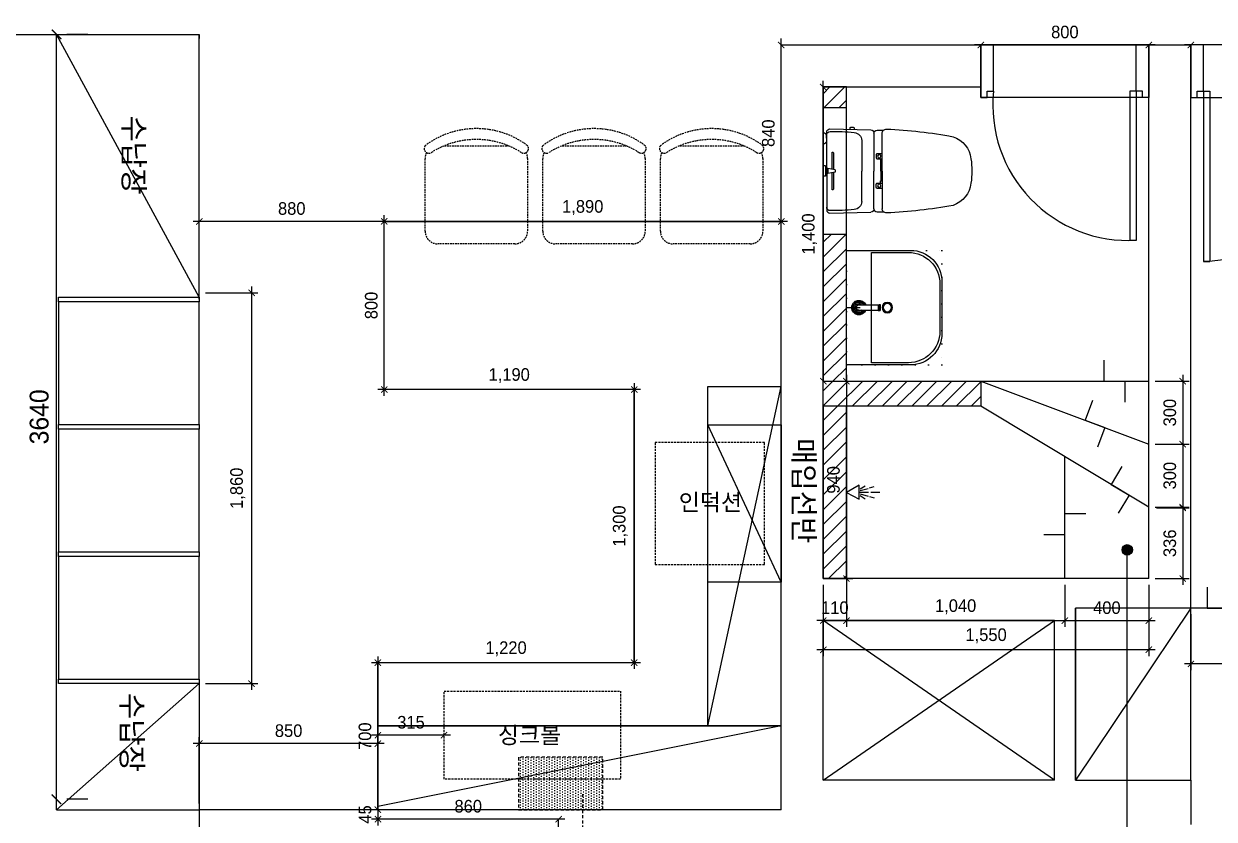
# Model space of a CAD drawing. Header units: millimetres. Extents: x -551172 to 232469, y -3435 to 261611.
# Drawn here: x 147426 to 153092, y 82320 to 86106 of the extents above; entities that cross this region are included whole.
import ezdxf

# ---------------------------------------------------------------- set-up
doc = ezdxf.new("R2010")
doc.units = ezdxf.units.MM
doc.header["$LTSCALE"] = 10
doc.header["$PDMODE"] = 3
for name, pattern in [('DASHEDX2', [1.5, 1, -0.5]), ('DH-HID2', [1.2, 0.8, -0.4]), ('DOT', [6.35, 0, -6.35]), ('HID', [2.5, 1.5, -1]), ('HIDDEN', [9.525, 6.35, -3.175])]:
    doc.linetypes.add(name, pattern=pattern)
doc.layers.get('DEFPOINTS').update_dxf_attribs({"color": 248})
for name, color, linetype in [('0-ELC TEXT', 7, 'Continuous'), ('03-WAL NEW', 3, 'Continuous'), ('06-FUR', 6, 'Continuous'), ('07-DIM WAL', 5, 'Continuous'), ('3.기호.계단선', 30, 'Continuous'), ('BATH', 4, 'Continuous'), ('C-HAT', 251, 'Continuous'), ('CO-BATH', 6, 'Continuous'), ('fin', 5, 'Continuous'), ('FU-FURM', 251, 'DH-HID2'), ('HL', 6, 'HIDDEN'), ('TOILET-1', 6, 'Continuous'), ('도면층2', 2, 'Continuous'), ('도면층4', 4, 'Continuous'), ('도면층5', 5, 'Continuous'), ('욕실설비', 3, 'Continuous')]:
    doc.layers.add(name, color=color, linetype=linetype)
doc.styles.add('HY 울릉도 L', font='')
doc.styles.add('YOURNAME', font='HY울릉도M.TTF')
doc.styles.add('코레일둥고', font='Korail_Round_Gothic_Medium.ttf')
doc.styles.get('HY 울릉도 L').set_extended_font_data('HY울릉도L')
doc.dimstyles.new('30', dxfattribs={"dimscale": 30, "dimtxt": 2, "dimasz": 1, "dimexe": 1, "dimexo": 1, "dimgap": 1, "dimtad": 1, "dimdec": 0, "dimrnd": 0.05, "dimdsep": 46, "dimlunit": 6, "dimtxsty": 'HY 울릉도 L', "dimblk": 'ARCHTICK', "dimcen": 2.5, "dimdle": 1, "dimclrd": 133, "dimclre": 133, "dimclrt": 30, "dimadec": 0, "dimazin": 0, "dimtfac": 1, "dimtdec": 0, "dimtix": 1, "dimtmove": 2, "dimatfit": 3, "dimldrblk": 'ARCHTICK', "dimfxl": 1, "dimlwd": -1, "dimlwe": -1, "dimarcsym": 0})
doc.dimstyles.new('YOURNAME-50', dxfattribs={"dimscale": 50, "dimtxt": 1.8, "dimasz": 0.9, "dimexe": 1, "dimexo": 3, "dimgap": 0.7, "dimtad": 1, "dimdec": 0, "dimzin": 0, "dimdsep": 46, "dimtxsty": 'YOURNAME', "dimblk": 'ARCHTICK', "dimcen": 0, "dimclrd": 1, "dimclre": 1, "dimclrt": 7, "dimadec": 0, "dimazin": 0, "dimtfac": 1, "dimtdec": 0, "dimtix": 1, "dimtmove": 2, "dimatfit": 3, "dimldrblk": 'ARCHTICK', "dimfxl": 1, "dimtolj": 1, "dimtzin": 0, "dimarcsym": 0})
pattern_1 = [(45, (-28870, 0), (-35.355339, 35.355339), [])]

# ---------------------------------------------------------------- blocks, each defined once
blk = doc.blocks.new('_ArchTick')
at = {"color": 0, "linetype": 'ByBlock', "const_width": 0.15}
blk.add_lwpolyline([(-0.5, -0.5), (0.5, 0.5)], dxfattribs=at)
blk = doc.blocks.new('*D492')
at = {"layer": '07-DIM WAL', "color": 1, "lineweight": -2, "transparency": 16777216}
for p, q in [((147581.4, 82415.3), (147581.4, 86055.3)), ((147731.4, 86055.3), (147631.4, 86055.3)), ((147731.4, 82415.3), (147631.4, 82415.3))]:
    blk.add_line(p, q, dxfattribs=at)
at = {"layer": 'DEFPOINTS', "color": 0, "transparency": 16777216}
for p in [(147581.4, 86055.3), (147581.4, 86055.3), (147581.4, 82415.3)]:
    blk.add_point(p, dxfattribs=at)
at = {"layer": '07-DIM WAL', "color": 1, "lineweight": -2, "transparency": 16777216, "xscale": 45, "yscale": 45, "zscale": 45}
for p, rotation in [((147581.4, 86055.3), 90), ((147581.4, 82415.3), 270)]:
    blk.add_blockref('_ArchTick', p, dxfattribs=dict(at, rotation=rotation))
at = {"layer": '07-DIM WAL', "color": 7, "transparency": 16777216, "insert": (147499.5, 84235.3), "char_height": 90, "attachment_point": 5, "rotation": 90, "style": 'YOURNAME'}
blk.add_mtext('\\A1;3640', dxfattribs=at)
blk = doc.blocks.new('*D514')
at = {"layer": '06-FUR', "color": 133, "transparency": 16777216}
for p, q in [((152981.4, 83295.3), (152981.4, 83029.2)), ((153881.4, 83295.3), (153881.4, 83029.2)), ((153911.4, 83059.2), (152951.4, 83059.2))]:
    blk.add_line(p, q, dxfattribs=at)
at = {"layer": 'DEFPOINTS', "color": 0, "transparency": 16777216}
for p in [(152981.4, 83325.3), (153881.4, 83325.3), (152981.4, 83059.2)]:
    blk.add_point(p, dxfattribs=at)
at = {"layer": '06-FUR', "color": 133, "transparency": 16777216, "xscale": 30, "yscale": 30, "zscale": 30, "rotation": 180}
blk.add_blockref('_ArchTick', (152981.4, 83059.2), dxfattribs=at)
at = {"layer": '06-FUR', "color": 133, "transparency": 16777216, "xscale": 30, "yscale": 30, "zscale": 30}
blk.add_blockref('_ArchTick', (153881.4, 83059.2), dxfattribs=at)
at = {"layer": '06-FUR', "color": 30, "transparency": 16777216, "insert": (153431.4, 83120.5), "char_height": 60, "attachment_point": 5, "style": 'HY 울릉도 L'}
blk.add_mtext('900', dxfattribs=at)
blk = doc.blocks.new('A$C4B2D31F0')
at = {"layer": 'fin', "color": 4}
for p, q in [((185, 690.9), (20.4, 690.9)), ((37.2, 692.3), (24.7, 692.3)), ((37.2, 692.3), (49.7, 692.3)), ((200.9, 690.9), (365.5, 690.9)), ((47.7, 523.7), (192.9, 523.7)), ((338.2, 523.7), (192.9, 523.7)), ((12.6, 465.9), (192.9, 465.9)), ((373.3, 465.9), (192.9, 465.9)), ((192.9, 426.6), (13.7, 426.6)), ((192.9, 426.6), (372.2, 426.6))]:
    blk.add_line(p, q, dxfattribs=at)
for points in [[(20.4, 690.9), (7.9, 690.9, 0.421209), (-7.1, 675.5), (-2.4, 480.5, 0.001659)], [(365.5, 690.9), (378, 690.9, -0.421209), (392.9, 675.5), (388.3, 480.5, -0.001659)], [(12.6, 465.9, 0.371724), (-1.8, 451.2, 0.003515), (-1, 420.3, 0.320541)], [(373.3, 465.9, -0.371724), (387.7, 451.2, -0.003515), (386.9, 420.3, -0.320541)]]:
    blk.add_lwpolyline(points, format="xyb", dxfattribs=at)
for centre, radius, start, end in [((20.4, 674.9), 16, 90, 179.3116), ((24.7, 707.3), 15, 180, 270), ((49.7, 707.3), 15, 270, 0), ((365.5, 674.9), 16, 0.6884, 90), ((1004.3, 663.1), 1000, 179.3116, 185.9437), ((-618.4, 663.1), 1000, 354.0563, 0.6884), ((49.4, 563.7), 40, 185.9437, 267.5129), ((336.5, 563.7), 40, 272.4871, 354.0563), ((12.6, 480.9), 15, 181.3651, 270), ((373.3, 480.9), 15, 270, 358.6349), ((13.7, 406.6), 20, 90, 182.3333), ((2197.7, 495.6), 2205.9, 182.3333, 190.6081), ((-1811.8, 495.6), 2205.9, 349.3919, 357.6667), ((372.2, 406.6), 20, 357.6667, 90), ((148.7, 128.9), 125.5, 198.2964, 263.4241), ((237.2, 128.9), 125.5, 276.5759, 341.7036), ((192.9, 405.9), 405.9, 261.6993, 270), ((192.9, 405.9), 405.9, 270, 278.3007)]:
    blk.add_arc(centre, radius, start, end, dxfattribs=at)
at = {"layer": 'HL', "linetype": 'Continuous'}
for p, q in [((168.9, 697.3), (168.9, 707.3)), ((168.9, 697.3), (216.9, 697.3)), ((186, 692.5), (180.6, 697.3)), ((181.6, 685.5), (186, 692.5)), ((187, 651.2), (181.6, 685.5)), ((181.6, 685.5), (204.3, 685.5)), ((186, 692.5), (199.9, 692.5)), ((198.9, 651.2), (204.3, 685.5)), ((199.9, 692.5), (205.3, 697.3)), ((204.3, 685.5), (199.9, 692.5)), ((216.9, 697.3), (216.9, 707.3)), ((106.4, 666.3), (184.4, 666.3)), ((106.4, 659.3), (185.5, 659.3)), ((187, 651.2), (198.9, 651.2)), ((200.4, 659.3), (279.4, 659.3)), ((201.4, 666.3), (279.4, 666.3)), ((-16, 576.9), (-16, 564.8)), ((-12, 580.9), (-4.8, 580.9)), ((-12, 560.8), (-4.3, 560.8)), ((192.9, 433.7), (146.6, 433.7)), ((192.9, 433.7), (239.3, 433.7))]:
    blk.add_line(p, q, dxfattribs=at)
for points in [[(110.4, 426.6), (110.4, 450.8, -0.414214), (114.4, 454.8), (130.9, 454.8, -0.414214), (134.9, 450.8), (134.9, 435.2), (134.9, 426.6)], [(275.5, 426.6), (275.5, 450.8, 0.414214), (271.5, 454.8), (255, 454.8, 0.414214), (251, 450.8), (251, 435.2), (251, 426.6)], [(134.9, 435.2), (144.6, 435.2, -0.414214), (146.6, 433.2), (146.6, 426.6)], [(251, 435.2), (241.3, 435.2, 0.414214), (239.3, 433.2), (239.3, 426.6)]]:
    blk.add_lwpolyline(points, format="xyb", dxfattribs=at)
for centre in [(122.9, 440.9), (262.9, 440.9)]:
    blk.add_circle(centre, 8, dxfattribs=at)
for centre, radius, start, end in [((106.4, 662.8), 3.5, 90, 270), ((279.4, 662.8), 3.5, 270, 90), ((-12, 576.9), 4, 90, 180), ((-12, 564.8), 4, 180, 270)]:
    blk.add_arc(centre, radius, start, end, dxfattribs=at)
blk = doc.blocks.new('B-003')
blk.add_line((0, 0), (0, -65))
at = {"layer": 'CO-BATH'}
for p, q in [((272.5, 0), (-272.5, 0)), ((272.5, -305), (272.5, 0)), ((-272.5, 0), (-272.5, -305)), ((-122.5, -455), (122.5, -455))]:
    blk.add_line(p, q, dxfattribs=at)
at = {"layer": 'CO-BATH', "color": 8}
for p, q in [((-12.5, -60), (-12.5, -150.5)), ((12.5, -60), (12.5, -150.5)), ((-262.5, -120), (-262.5, -295)), ((262.5, -120), (-262.5, -120)), ((-14.5, -155.5), (-14.5, -160.5)), ((-14.5, -160.5), (14.5, -160.5)), ((-13.5, -150.5), (-13.5, -155.5)), ((13.5, -150.5), (13.5, -155.5)), ((14.5, -155.5), (14.5, -160.5)), ((262.5, -295), (262.5, -120)), ((-112.5, -445), (112.5, -445))]:
    blk.add_line(p, q, dxfattribs=at)
at = {"layer": 'CO-BATH', "color": 251}
for p, q in [((-14.5, -155.5), (14.5, -155.5)), ((-13.5, -150.5), (13.5, -150.5))]:
    blk.add_line(p, q, dxfattribs=at)
at = {"layer": 'CO-BATH', "color": 8, "linetype": 'DOT'}
blk.add_lwpolyline([(-272.5, -455), (272.5, -455), (272.5, 0), (-272.5, 0)], close=True, dxfattribs=at)
at = {"layer": 'CO-BATH', "color": 8}
blk.add_circle((0, -195), 25, dxfattribs=at)
at = {"layer": 'CO-BATH', "color": 251}
blk.add_circle((0, -195), 20, dxfattribs=at)
at = {"layer": 'CO-BATH', "color": 8}
for centre, radius, start, end in [((0, -60), 35, 290.9248, 249.0751), ((0, -60), 12.5, 360, 180), ((-112.5, -295), 150, 180, 270), ((112.5, -295), 150, 270, 0)]:
    blk.add_arc(centre, radius, start, end, dxfattribs=at)
at = {"layer": 'CO-BATH', "color": 251}
for radius, start, end in [(30, 294.6243, 245.3757), (25, 300, 240), (18, 313.9829, 226.017)]:
    blk.add_arc((0, -60), radius, start, end, dxfattribs=at)
at = {"layer": 'CO-BATH'}
for centre, start, end in [((-122.5, -305), 180, 270), ((122.5, -305), 270, 0)]:
    blk.add_arc(centre, 150, start, end, dxfattribs=at)
blk = doc.blocks.new('AC-8')
at = {"layer": 'BATH'}
for p, q in [((-50.8, 54), (-0.1, 142.7)), ((-0.1, 142.7), (45.4, 54)), ((45.4, 54), (-50.8, 54)), ((-24.7, 46.5), (-46.3, 12.2)), ((-13.5, 47.3), (-27.7, -7.9)), ((-1.6, 49.5), (-1.6, -10.8)), ((10.4, 47.3), (24.5, -7.9)), ((21.6, 46.5), (43.2, 12.2)), ((-31.4, -16.2), (-41.1, -49)), ((-1.6, -27.3), (-1.6, -88.5)), ((28.3, -16.2), (38, -49))]:
    blk.add_line(p, q, dxfattribs=at)
blk = doc.blocks.new('A$C1AC25B95')
at = {"layer": '욕실설비', "color": 8}
for p, q in [((28.3, 72.3), (28.3, 75)), ((53.3, 73.7), (53.3, 75))]:
    blk.add_line(p, q, dxfattribs=at)
at = {"layer": 'TOILET-1', "linetype": 'Continuous', "xscale": 0.873786407766195, "yscale": 0.873786407766195, "zscale": 0.873786407766195, "rotation": 180}
blk.add_blockref('AC-8', (39.7, 124.7), dxfattribs=at)
blk = doc.blocks.new('*D516')
at = {"layer": '06-FUR', "color": 133, "transparency": 16777216}
for p, q in [((151231.4, 83435.3), (151231.4, 83235.3)), ((151341.4, 83435.3), (151341.4, 83235.3)), ((151231.4, 83265.3), (151201.4, 83265.3)), ((151231.4, 83265.3), (151341.4, 83265.3)), ((151341.4, 83265.3), (151371.4, 83265.3))]:
    blk.add_line(p, q, dxfattribs=at)
at = {"layer": 'DEFPOINTS', "color": 0, "transparency": 16777216}
for p in [(151231.4, 83465.3), (151341.4, 83465.3), (151341.4, 83265.3)]:
    blk.add_point(p, dxfattribs=at)
at = {"layer": '06-FUR', "color": 133, "transparency": 16777216, "xscale": 30, "yscale": 30, "zscale": 30}
blk.add_blockref('_ArchTick', (151231.4, 83265.3), dxfattribs=at)
at = {"layer": '06-FUR', "color": 133, "transparency": 16777216, "xscale": 30, "yscale": 30, "zscale": 30, "rotation": 180}
blk.add_blockref('_ArchTick', (151341.4, 83265.3), dxfattribs=at)
at = {"layer": '06-FUR', "color": 30, "transparency": 16777216, "insert": (151286.4, 83326.6), "char_height": 60, "attachment_point": 5, "style": 'HY 울릉도 L'}
blk.add_mtext('110', dxfattribs=at)
blk = doc.blocks.new('*D517')
at = {"layer": '06-FUR', "color": 133, "transparency": 16777216}
for p, q in [((151341.4, 83435.3), (151341.4, 83235.3)), ((152381.4, 83435.3), (152381.4, 83235.3)), ((151311.4, 83265.3), (152411.4, 83265.3))]:
    blk.add_line(p, q, dxfattribs=at)
at = {"layer": 'DEFPOINTS', "color": 0, "transparency": 16777216}
for p in [(151341.4, 83465.3), (152381.4, 83465.3), (152381.4, 83265.3)]:
    blk.add_point(p, dxfattribs=at)
at = {"layer": '06-FUR', "color": 133, "transparency": 16777216, "xscale": 30, "yscale": 30, "zscale": 30, "rotation": 180}
blk.add_blockref('_ArchTick', (151341.4, 83265.3), dxfattribs=at)
at = {"layer": '06-FUR', "color": 133, "transparency": 16777216, "xscale": 30, "yscale": 30, "zscale": 30}
blk.add_blockref('_ArchTick', (152381.4, 83265.3), dxfattribs=at)
at = {"layer": '06-FUR', "color": 30, "transparency": 16777216, "insert": (151861.4, 83331.2), "char_height": 60, "attachment_point": 5, "style": 'HY 울릉도 L'}
blk.add_mtext('1,040', dxfattribs=at)
blk = doc.blocks.new('*D518')
at = {"layer": '06-FUR', "color": 133, "transparency": 16777216}
for p, q in [((152381.4, 83435.3), (152381.4, 83235.3)), ((152781.4, 83435.3), (152781.4, 83235.3)), ((152351.4, 83265.3), (152811.4, 83265.3))]:
    blk.add_line(p, q, dxfattribs=at)
at = {"layer": 'DEFPOINTS', "color": 0, "transparency": 16777216}
for p in [(152381.4, 83465.3), (152781.4, 83465.3), (152781.4, 83265.3)]:
    blk.add_point(p, dxfattribs=at)
at = {"layer": '06-FUR', "color": 133, "transparency": 16777216, "xscale": 30, "yscale": 30, "zscale": 30, "rotation": 180}
blk.add_blockref('_ArchTick', (152381.4, 83265.3), dxfattribs=at)
at = {"layer": '06-FUR', "color": 133, "transparency": 16777216, "xscale": 30, "yscale": 30, "zscale": 30}
blk.add_blockref('_ArchTick', (152781.4, 83265.3), dxfattribs=at)
at = {"layer": '06-FUR', "color": 30, "transparency": 16777216, "insert": (152581.4, 83326.6), "char_height": 60, "attachment_point": 5, "style": 'HY 울릉도 L'}
blk.add_mtext('400', dxfattribs=at)
blk = doc.blocks.new('*D508')
at = {"layer": '06-FUR', "color": 133, "transparency": 16777216}
for p, q in [((151231.4, 83435.3), (151231.4, 83096.8)), ((152781.4, 83435.3), (152781.4, 83096.8)), ((152811.4, 83126.8), (151201.4, 83126.8))]:
    blk.add_line(p, q, dxfattribs=at)
at = {"layer": 'DEFPOINTS', "color": 0, "transparency": 16777216}
for p in [(151231.4, 83465.3), (152781.4, 83465.3), (151231.4, 83126.8)]:
    blk.add_point(p, dxfattribs=at)
at = {"layer": '06-FUR', "color": 133, "transparency": 16777216, "xscale": 30, "yscale": 30, "zscale": 30, "rotation": 180}
blk.add_blockref('_ArchTick', (151231.4, 83126.8), dxfattribs=at)
at = {"layer": '06-FUR', "color": 133, "transparency": 16777216, "xscale": 30, "yscale": 30, "zscale": 30}
blk.add_blockref('_ArchTick', (152781.4, 83126.8), dxfattribs=at)
at = {"layer": '06-FUR', "color": 30, "transparency": 16777216, "insert": (152006.4, 83192.7), "char_height": 60, "attachment_point": 5, "style": 'HY 울릉도 L'}
blk.add_mtext('1,550', dxfattribs=at)
blk = doc.blocks.new('*D519')
at = {"layer": '06-FUR', "color": 133, "transparency": 16777216}
for p, q in [((152942.4, 84435.3), (152942.4, 84075.3)), ((152811.4, 84405.3), (152972.4, 84405.3)), ((152811.4, 84105.3), (152972.4, 84105.3))]:
    blk.add_line(p, q, dxfattribs=at)
at = {"layer": 'DEFPOINTS', "color": 0, "transparency": 16777216}
for p in [(152781.4, 84405.3), (152781.4, 84105.3), (152942.4, 84105.3)]:
    blk.add_point(p, dxfattribs=at)
at = {"layer": '06-FUR', "color": 133, "transparency": 16777216, "xscale": 30, "yscale": 30, "zscale": 30}
for p, rotation in [((152942.4, 84405.3), 90), ((152942.4, 84105.3), 270)]:
    blk.add_blockref('_ArchTick', p, dxfattribs=dict(at, rotation=rotation))
at = {"layer": '06-FUR', "color": 30, "transparency": 16777216, "insert": (152881.1, 84255.3), "char_height": 60, "attachment_point": 5, "rotation": 90, "style": 'HY 울릉도 L'}
blk.add_mtext('300', dxfattribs=at)
blk = doc.blocks.new('*D520')
at = {"layer": '06-FUR', "color": 133, "transparency": 16777216}
for p, q in [((152811.4, 84105.3), (152972.4, 84105.3)), ((152942.4, 84135.3), (152942.4, 83775.3)), ((152811.4, 83805.3), (152972.4, 83805.3))]:
    blk.add_line(p, q, dxfattribs=at)
at = {"layer": 'DEFPOINTS', "color": 0, "transparency": 16777216}
for p in [(152781.4, 84105.3), (152781.4, 83805.3), (152942.4, 83805.3)]:
    blk.add_point(p, dxfattribs=at)
at = {"layer": '06-FUR', "color": 133, "transparency": 16777216, "xscale": 30, "yscale": 30, "zscale": 30}
for p, rotation in [((152942.4, 84105.3), 90), ((152942.4, 83805.3), 270)]:
    blk.add_blockref('_ArchTick', p, dxfattribs=dict(at, rotation=rotation))
at = {"layer": '06-FUR', "color": 30, "transparency": 16777216, "insert": (152881.1, 83955.3), "char_height": 60, "attachment_point": 5, "rotation": 90, "style": 'HY 울릉도 L'}
blk.add_mtext('300', dxfattribs=at)
blk = doc.blocks.new('*D509')
at = {"layer": '06-FUR', "color": 133, "transparency": 16777216}
for p, q in [((152942.4, 83831.7), (152942.4, 83435.3)), ((152817.4, 83801.7), (152972.4, 83801.7)), ((152811.4, 83465.3), (152972.4, 83465.3))]:
    blk.add_line(p, q, dxfattribs=at)
at = {"layer": 'DEFPOINTS', "color": 0, "transparency": 16777216}
for p in [(152787.4, 83801.7), (152781.4, 83465.3), (152942.4, 83465.3)]:
    blk.add_point(p, dxfattribs=at)
at = {"layer": '06-FUR', "color": 133, "transparency": 16777216, "xscale": 30, "yscale": 30, "zscale": 30}
for p, rotation in [((152942.4, 83801.7), 90), ((152942.4, 83465.3), 270)]:
    blk.add_blockref('_ArchTick', p, dxfattribs=dict(at, rotation=rotation))
at = {"layer": '06-FUR', "color": 30, "transparency": 16777216, "insert": (152881.1, 83633.5), "char_height": 60, "attachment_point": 5, "rotation": 90, "style": 'HY 울릉도 L'}
blk.add_mtext('336', dxfattribs=at)
blk = doc.blocks.new('*D521')
at = {"layer": '06-FUR', "color": 133, "transparency": 16777216}
for p, q in [((151341.4, 84435.3), (151341.4, 83435.3)), ((151261.4, 84405.3), (151371.4, 84405.3)), ((151261.4, 83465.3), (151371.4, 83465.3))]:
    blk.add_line(p, q, dxfattribs=at)
at = {"layer": 'DEFPOINTS', "color": 0, "transparency": 16777216}
for p in [(151231.4, 84405.3), (151231.4, 83465.3), (151341.4, 83465.3)]:
    blk.add_point(p, dxfattribs=at)
at = {"layer": '06-FUR', "color": 133, "transparency": 16777216, "xscale": 30, "yscale": 30, "zscale": 30}
for p, rotation in [((151341.4, 84405.3), 90), ((151341.4, 83465.3), 270)]:
    blk.add_blockref('_ArchTick', p, dxfattribs=dict(at, rotation=rotation))
at = {"layer": '06-FUR', "color": 30, "transparency": 16777216, "insert": (151280.1, 83935.3), "char_height": 60, "attachment_point": 5, "rotation": 90, "style": 'HY 울릉도 L'}
blk.add_mtext('940', dxfattribs=at)
blk = doc.blocks.new('*D522')
at = {"layer": '06-FUR', "color": 133, "transparency": 16777216}
blk.add_line((151231.4, 84375.3), (151231.4, 85835.3), dxfattribs=at)
at = {"layer": 'DEFPOINTS', "color": 0, "transparency": 16777216}
for p in [(151231.4, 85805.3), (151231.4, 85805.3), (151231.4, 84405.3)]:
    blk.add_point(p, dxfattribs=at)
at = {"layer": '06-FUR', "color": 133, "transparency": 16777216, "xscale": 30, "yscale": 30, "zscale": 30}
for p, rotation in [((151231.4, 85805.3), 90), ((151231.4, 84405.3), 270)]:
    blk.add_blockref('_ArchTick', p, dxfattribs=dict(at, rotation=rotation))
at = {"layer": '06-FUR', "color": 30, "transparency": 16777216, "insert": (151165.4, 85105.3), "char_height": 60, "attachment_point": 5, "rotation": 90, "style": 'HY 울릉도 L'}
blk.add_mtext('1,400', dxfattribs=at)
blk = doc.blocks.new('*D576')
at = {"layer": '06-FUR', "color": 133, "transparency": 16777216}
for p, q in [((148291.4, 84825.3), (148540, 84825.3)), ((148510, 84855.3), (148510, 82935.3)), ((148291.4, 82965.3), (148540, 82965.3))]:
    blk.add_line(p, q, dxfattribs=at)
at = {"layer": 'DEFPOINTS', "color": 0, "transparency": 16777216}
for p in [(148261.4, 84825.3), (148261.4, 82965.3), (148510, 82965.3)]:
    blk.add_point(p, dxfattribs=at)
at = {"layer": '06-FUR', "color": 133, "transparency": 16777216, "xscale": 30, "yscale": 30, "zscale": 30}
for p, rotation in [((148510, 84825.3), 90), ((148510, 82965.3), 270)]:
    blk.add_blockref('_ArchTick', p, dxfattribs=dict(at, rotation=rotation))
at = {"layer": '06-FUR', "color": 30, "transparency": 16777216, "insert": (148444.1, 83895.3), "char_height": 60, "attachment_point": 5, "rotation": 90, "style": 'HY 울릉도 L'}
blk.add_mtext('1,860', dxfattribs=at)
blk = doc.blocks.new('*D577')
at = {"layer": '06-FUR', "color": 133, "transparency": 16777216}
blk.add_line((149081.4, 83065.3), (150361.4, 83065.3), dxfattribs=at)
at = {"layer": 'DEFPOINTS', "color": 0, "transparency": 16777216}
for p in [(149111.4, 83065.3), (150331.4, 83065.3), (150331.4, 83065.3)]:
    blk.add_point(p, dxfattribs=at)
at = {"layer": '06-FUR', "color": 133, "transparency": 16777216, "xscale": 30, "yscale": 30, "zscale": 30, "rotation": 180}
blk.add_blockref('_ArchTick', (149111.4, 83065.3), dxfattribs=at)
at = {"layer": '06-FUR', "color": 133, "transparency": 16777216, "xscale": 30, "yscale": 30, "zscale": 30}
blk.add_blockref('_ArchTick', (150331.4, 83065.3), dxfattribs=at)
at = {"layer": '06-FUR', "color": 30, "transparency": 16777216, "insert": (149721.4, 83131.2), "char_height": 60, "attachment_point": 5, "style": 'HY 울릉도 L'}
blk.add_mtext('1,220', dxfattribs=at)
blk = doc.blocks.new('*D578')
at = {"layer": '06-FUR', "color": 133, "transparency": 16777216}
blk.add_line((150361.4, 84365.3), (149111.4, 84365.3), dxfattribs=at)
at = {"layer": 'DEFPOINTS', "color": 0, "transparency": 16777216}
for p in [(149141.4, 84365.3), (149141.4, 84365.3), (150331.4, 84365.3)]:
    blk.add_point(p, dxfattribs=at)
at = {"layer": '06-FUR', "color": 133, "transparency": 16777216, "xscale": 30, "yscale": 30, "zscale": 30, "rotation": 180}
blk.add_blockref('_ArchTick', (149141.4, 84365.3), dxfattribs=at)
at = {"layer": '06-FUR', "color": 133, "transparency": 16777216, "xscale": 30, "yscale": 30, "zscale": 30}
blk.add_blockref('_ArchTick', (150331.4, 84365.3), dxfattribs=at)
at = {"layer": '06-FUR', "color": 30, "transparency": 16777216, "insert": (149736.4, 84431.3), "char_height": 60, "attachment_point": 5, "style": 'HY 울릉도 L'}
blk.add_mtext('1,190', dxfattribs=at)
blk = doc.blocks.new('*D579')
at = {"layer": '06-FUR', "color": 133, "transparency": 16777216}
for p, q in [((150331.4, 84395.3), (150331.4, 83035.3)), ((150361.4, 84365.3), (150361.4, 84365.3)), ((150361.4, 83065.3), (150361.4, 83065.3))]:
    blk.add_line(p, q, dxfattribs=at)
at = {"layer": 'DEFPOINTS', "color": 0, "transparency": 16777216}
for p in [(150331.4, 84365.3), (150331.4, 83065.3), (150331.4, 83065.3)]:
    blk.add_point(p, dxfattribs=at)
at = {"layer": '06-FUR', "color": 133, "transparency": 16777216, "xscale": 30, "yscale": 30, "zscale": 30}
for p, rotation in [((150331.4, 84365.3), 90), ((150331.4, 83065.3), 270)]:
    blk.add_blockref('_ArchTick', p, dxfattribs=dict(at, rotation=rotation))
at = {"layer": '06-FUR', "color": 30, "transparency": 16777216, "insert": (150265.4, 83715.3), "char_height": 60, "attachment_point": 5, "rotation": 90, "style": 'HY 울릉도 L'}
blk.add_mtext('1,300', dxfattribs=at)
blk = doc.blocks.new('*D580')
at = {"layer": '06-FUR', "color": 133, "transparency": 16777216}
for p, q in [((151031.4, 85135.3), (151031.4, 86035.3)), ((151061.4, 86005.3), (151061.4, 86005.3)), ((151061.4, 85165.3), (151061.4, 85165.3))]:
    blk.add_line(p, q, dxfattribs=at)
at = {"layer": 'DEFPOINTS', "color": 0, "transparency": 16777216}
for p in [(151031.4, 86005.3), (151031.4, 86005.3), (151031.4, 85165.3)]:
    blk.add_point(p, dxfattribs=at)
at = {"layer": '06-FUR', "color": 133, "transparency": 16777216, "xscale": 30, "yscale": 30, "zscale": 30}
for p, rotation in [((151031.4, 86005.3), 90), ((151031.4, 85165.3), 270)]:
    blk.add_blockref('_ArchTick', p, dxfattribs=dict(at, rotation=rotation))
at = {"layer": '06-FUR', "color": 30, "transparency": 16777216, "insert": (150970.1, 85585.3), "char_height": 60, "attachment_point": 5, "rotation": 90, "style": 'HY 울릉도 L'}
blk.add_mtext('840', dxfattribs=at)
blk = doc.blocks.new('*D581')
at = {"layer": '06-FUR', "color": 133, "transparency": 16777216}
for p, q in [((149171.4, 85165.3), (148231.4, 85165.3)), ((148261.4, 84795.3), (148261.4, 85195.3))]:
    blk.add_line(p, q, dxfattribs=at)
at = {"layer": 'DEFPOINTS', "color": 0, "transparency": 16777216}
for p in [(148261.4, 85165.3), (149141.4, 85165.3), (148261.4, 84765.3)]:
    blk.add_point(p, dxfattribs=at)
at = {"layer": '06-FUR', "color": 133, "transparency": 16777216, "xscale": 30, "yscale": 30, "zscale": 30, "rotation": 180}
blk.add_blockref('_ArchTick', (148261.4, 85165.3), dxfattribs=at)
at = {"layer": '06-FUR', "color": 133, "transparency": 16777216, "xscale": 30, "yscale": 30, "zscale": 30}
blk.add_blockref('_ArchTick', (149141.4, 85165.3), dxfattribs=at)
at = {"layer": '06-FUR', "color": 30, "transparency": 16777216, "insert": (148701.4, 85226.6), "char_height": 60, "attachment_point": 5, "style": 'HY 울릉도 L'}
blk.add_mtext('880', dxfattribs=at)
blk = doc.blocks.new('*D582')
at = {"layer": '06-FUR', "color": 133, "transparency": 16777216}
blk.add_line((151061.4, 85165.3), (149111.4, 85165.3), dxfattribs=at)
at = {"layer": 'DEFPOINTS', "color": 0, "transparency": 16777216}
for p in [(149141.4, 85165.3), (149141.4, 85165.3), (151031.4, 85165.3)]:
    blk.add_point(p, dxfattribs=at)
at = {"layer": '06-FUR', "color": 133, "transparency": 16777216, "xscale": 30, "yscale": 30, "zscale": 30, "rotation": 180}
blk.add_blockref('_ArchTick', (149141.4, 85165.3), dxfattribs=at)
at = {"layer": '06-FUR', "color": 133, "transparency": 16777216, "xscale": 30, "yscale": 30, "zscale": 30}
blk.add_blockref('_ArchTick', (151031.4, 85165.3), dxfattribs=at)
at = {"layer": '06-FUR', "color": 30, "transparency": 16777216, "insert": (150086.4, 85231.3), "char_height": 60, "attachment_point": 5, "style": 'HY 울릉도 L'}
blk.add_mtext('1,890', dxfattribs=at)
blk = doc.blocks.new('*D583')
at = {"layer": '06-FUR', "color": 133, "transparency": 16777216}
blk.add_line((149111.4, 83095.3), (149111.4, 82335.3), dxfattribs=at)
at = {"layer": 'DEFPOINTS', "color": 0, "transparency": 16777216}
for p in [(149111.4, 83065.3), (149111.4, 82365.3), (149111.4, 82365.3)]:
    blk.add_point(p, dxfattribs=at)
at = {"layer": '06-FUR', "color": 133, "transparency": 16777216, "xscale": 30, "yscale": 30, "zscale": 30}
for p, rotation in [((149111.4, 83065.3), 90), ((149111.4, 82365.3), 270)]:
    blk.add_blockref('_ArchTick', p, dxfattribs=dict(at, rotation=rotation))
at = {"layer": '06-FUR', "color": 30, "transparency": 16777216, "insert": (149050.1, 82715.3), "char_height": 60, "attachment_point": 5, "rotation": 90, "style": 'HY 울릉도 L'}
blk.add_mtext('700', dxfattribs=at)
blk = doc.blocks.new('*D584')
at = {"layer": '06-FUR', "color": 133, "transparency": 16777216}
blk.add_line((149141.4, 84335.3), (149141.4, 85195.3), dxfattribs=at)
at = {"layer": 'DEFPOINTS', "color": 0, "transparency": 16777216}
for p in [(149141.4, 85165.3), (149141.4, 85165.3), (149141.4, 84365.3)]:
    blk.add_point(p, dxfattribs=at)
at = {"layer": '06-FUR', "color": 133, "transparency": 16777216, "xscale": 30, "yscale": 30, "zscale": 30}
for p, rotation in [((149141.4, 85165.3), 90), ((149141.4, 84365.3), 270)]:
    blk.add_blockref('_ArchTick', p, dxfattribs=dict(at, rotation=rotation))
at = {"layer": '06-FUR', "color": 30, "transparency": 16777216, "insert": (149080.1, 84765.3), "char_height": 60, "attachment_point": 5, "rotation": 90, "style": 'HY 울릉도 L'}
blk.add_mtext('800', dxfattribs=at)
blk = doc.blocks.new('*D585')
at = {"layer": '06-FUR', "color": 133, "transparency": 16777216}
blk.add_line((149456.4, 82720), (149081.4, 82720), dxfattribs=at)
at = {"layer": 'DEFPOINTS', "color": 0, "transparency": 16777216}
for p in [(149111.4, 82720), (149111.4, 82720), (149426.4, 82720)]:
    blk.add_point(p, dxfattribs=at)
at = {"layer": '06-FUR', "color": 133, "transparency": 16777216, "xscale": 30, "yscale": 30, "zscale": 30, "rotation": 180}
blk.add_blockref('_ArchTick', (149111.4, 82720), dxfattribs=at)
at = {"layer": '06-FUR', "color": 133, "transparency": 16777216, "xscale": 30, "yscale": 30, "zscale": 30}
blk.add_blockref('_ArchTick', (149426.4, 82720), dxfattribs=at)
at = {"layer": '06-FUR', "color": 30, "transparency": 16777216, "insert": (149268.9, 82781.3), "char_height": 60, "attachment_point": 5, "style": 'HY 울릉도 L'}
blk.add_mtext('315', dxfattribs=at)
blk = doc.blocks.new('*D595')
at = {"layer": '06-FUR', "color": 133, "transparency": 16777216}
blk.add_line((153911.4, 86005.3), (152951.4, 86005.3), dxfattribs=at)
at = {"layer": 'DEFPOINTS', "color": 0, "transparency": 16777216}
for p in [(152981.4, 86005.3), (152981.4, 86005.3), (153881.4, 86005.3)]:
    blk.add_point(p, dxfattribs=at)
at = {"layer": '06-FUR', "color": 133, "transparency": 16777216, "xscale": 30, "yscale": 30, "zscale": 30, "rotation": 180}
blk.add_blockref('_ArchTick', (152981.4, 86005.3), dxfattribs=at)
at = {"layer": '06-FUR', "color": 133, "transparency": 16777216, "xscale": 30, "yscale": 30, "zscale": 30}
blk.add_blockref('_ArchTick', (153881.4, 86005.3), dxfattribs=at)
at = {"layer": '06-FUR', "color": 30, "transparency": 16777216, "insert": (153431.4, 86066.6), "char_height": 60, "attachment_point": 5, "style": 'HY 울릉도 L'}
blk.add_mtext('900', dxfattribs=at)
blk = doc.blocks.new('*D596')
at = {"layer": '06-FUR', "color": 133, "transparency": 16777216}
blk.add_line((152811.4, 86005.3), (151951.4, 86005.3), dxfattribs=at)
at = {"layer": 'DEFPOINTS', "color": 0, "transparency": 16777216}
for p in [(151981.4, 86005.3), (151981.4, 86005.3), (152781.4, 86005.3)]:
    blk.add_point(p, dxfattribs=at)
at = {"layer": '06-FUR', "color": 133, "transparency": 16777216, "xscale": 30, "yscale": 30, "zscale": 30, "rotation": 180}
blk.add_blockref('_ArchTick', (151981.4, 86005.3), dxfattribs=at)
at = {"layer": '06-FUR', "color": 133, "transparency": 16777216, "xscale": 30, "yscale": 30, "zscale": 30}
blk.add_blockref('_ArchTick', (152781.4, 86005.3), dxfattribs=at)
at = {"layer": '06-FUR', "color": 30, "transparency": 16777216, "insert": (152381.4, 86066.6), "char_height": 60, "attachment_point": 5, "style": 'HY 울릉도 L'}
blk.add_mtext('800', dxfattribs=at)
blk = doc.blocks.new('*D597')
at = {"layer": '06-FUR', "color": 133, "transparency": 16777216}
for p, q in [((149141.4, 82680), (148231.4, 82680)), ((148261.4, 82395.3), (148261.4, 82710)), ((149111.4, 82395.3), (149111.4, 82710))]:
    blk.add_line(p, q, dxfattribs=at)
at = {"layer": 'DEFPOINTS', "color": 0, "transparency": 16777216}
for p in [(148261.4, 82680), (148261.4, 82365.3), (149111.4, 82365.3)]:
    blk.add_point(p, dxfattribs=at)
at = {"layer": '06-FUR', "color": 133, "transparency": 16777216, "xscale": 30, "yscale": 30, "zscale": 30, "rotation": 180}
blk.add_blockref('_ArchTick', (148261.4, 82680), dxfattribs=at)
at = {"layer": '06-FUR', "color": 133, "transparency": 16777216, "xscale": 30, "yscale": 30, "zscale": 30}
blk.add_blockref('_ArchTick', (149111.4, 82680), dxfattribs=at)
at = {"layer": '06-FUR', "color": 30, "transparency": 16777216, "insert": (148686.4, 82741.3), "char_height": 60, "attachment_point": 5, "style": 'HY 울릉도 L'}
blk.add_mtext('850', dxfattribs=at)
blk = doc.blocks.new('*D598')
at = {"layer": '06-FUR', "color": 133, "transparency": 16777216}
for p, q in [((149111.4, 82365.3), (149111.4, 82395.3)), ((149111.4, 82365.3), (149111.4, 82320.3)), ((149111.4, 82320.3), (149111.4, 82290.3))]:
    blk.add_line(p, q, dxfattribs=at)
at = {"layer": 'DEFPOINTS', "color": 0, "transparency": 16777216}
for p in [(149111.4, 82365.3), (149111.4, 82320.3), (149111.4, 82320.3)]:
    blk.add_point(p, dxfattribs=at)
at = {"layer": '06-FUR', "color": 133, "transparency": 16777216, "xscale": 30, "yscale": 30, "zscale": 30}
for p, rotation in [((149111.4, 82365.3), 270), ((149111.4, 82320.3), 90)]:
    blk.add_blockref('_ArchTick', p, dxfattribs=dict(at, rotation=rotation))
at = {"layer": '06-FUR', "color": 30, "transparency": 16777216, "insert": (149050.7, 82342.8), "char_height": 60, "attachment_point": 5, "rotation": 90, "style": 'HY 울릉도 L'}
blk.add_mtext('45', dxfattribs=at)
blk = doc.blocks.new('*D600')
at = {"layer": '06-FUR', "color": 133, "transparency": 16777216}
blk.add_line((150001.4, 82320.3), (149081.4, 82320.3), dxfattribs=at)
at = {"layer": 'DEFPOINTS', "color": 0, "transparency": 16777216}
for p in [(149111.4, 82320.3), (149111.4, 82320.3), (149971.4, 82320.3)]:
    blk.add_point(p, dxfattribs=at)
at = {"layer": '06-FUR', "color": 133, "transparency": 16777216, "xscale": 30, "yscale": 30, "zscale": 30, "rotation": 180}
blk.add_blockref('_ArchTick', (149111.4, 82320.3), dxfattribs=at)
at = {"layer": '06-FUR', "color": 133, "transparency": 16777216, "xscale": 30, "yscale": 30, "zscale": 30}
blk.add_blockref('_ArchTick', (149971.4, 82320.3), dxfattribs=at)
at = {"layer": '06-FUR', "color": 30, "transparency": 16777216, "insert": (149541.4, 82381.6), "char_height": 60, "attachment_point": 5, "style": 'HY 울릉도 L'}
blk.add_mtext('860', dxfattribs=at)

msp = doc.modelspace()

# ---------------------------------------------------------------- hatches: boundary and pattern name
at = {"layer": '0-ELC TEXT'}
h = msp.add_hatch(color=256, dxfattribs=at)
h.dxf.hatch_style = 1
edge = h.paths.add_edge_path()
edge.add_arc((152678.4, 83601.9), 25, 0, 360)
at = {"layer": '3.기호.계단선', "linetype": 'HID'}
h = msp.add_hatch(dxfattribs=at)
h.set_pattern_fill('DOTS', color=256, scale=200, angle=-90)
h.set_pattern_definition([(270, (132502.536, 70906.841), (12.5, -6.25), [0, -12.5])])
h.paths.add_polyline_path([(149781.4, 82615.3), (149781.4, 82365.3), (150181.4, 82365.3), (150181.4, 82615.3)])
at = {"layer": 'C-HAT'}
h = msp.add_hatch(dxfattribs=at)
h.set_pattern_fill('_USER', color=256, scale=50, angle=45, pattern_type=0)
h.set_pattern_definition(pattern_1)
h.paths.add_polyline_path([(151341.4, 85805.3), (151231.4, 85805.3), (151231.4, 85705.3), (151341.4, 85705.3)])
h.paths.add_polyline_path([(151341.4, 85105.3), (151231.4, 85105.3), (151231.4, 84405.3), (151341.4, 84405.3)])
h = msp.add_hatch(dxfattribs=at)
h.set_pattern_fill('_USER', color=256, scale=50, angle=45, pattern_type=0)
h.set_pattern_definition(pattern_1)
h.paths.add_polyline_path([(151981.4, 84285.3), (151231.4, 84285.3), (151231.4, 84405.3), (151981.4, 84405.3)])
h = msp.add_hatch(dxfattribs=at)
h.set_pattern_fill('_USER', color=256, scale=50, angle=45, pattern_type=0)
h.set_pattern_definition(pattern_1)
h.paths.add_polyline_path([(151341.4, 84285.3), (151231.4, 84285.3), (151231.4, 83465.3), (151341.4, 83465.3)])

# ---------------------------------------------------------------- linework, layer by layer
at = {"layer": '0-ELC TEXT'}
msp.add_line((152678.4, 80944.7), (152678.4, 83601.9), dxfattribs=at)
msp.add_circle((152678.4, 83601.9), 25, dxfattribs=at)
at = {"layer": '03-WAL NEW'}
for p, q in [((151341.4, 85705.3), (151231.4, 85705.3)), ((151231.4, 85105.3), (151341.4, 85105.3)), ((151341.4, 84405.3), (152781.4, 84405.3)), ((151981.4, 84405.3), (152781.4, 84105.3)), ((152781.4, 83805.3), (151981.4, 84285.3)), ((152381.4, 83465.3), (152381.4, 84045.3))]:
    msp.add_line(p, q, dxfattribs=at)
for points in [[(151341.4, 85805.3), (151231.4, 85805.3), (151231.4, 84405.3), (151341.4, 84405.3)], [(151981.4, 84285.3), (151231.4, 84285.3), (151231.4, 84405.3), (151981.4, 84405.3)], [(151341.4, 84285.3), (151231.4, 84285.3), (151231.4, 83465.3), (151341.4, 83465.3)]]:
    msp.add_lwpolyline(points, close=True, dxfattribs=at)
at = {"layer": '06-FUR'}
for p, q in [((147581.4, 86055.3), (148261.4, 86055.3)), ((148261.4, 84805.3), (147581.4, 86055.3)), ((148261.4, 86055.3), (148261.4, 86035.3)), ((148261.4, 84805.3), (148261.4, 86055.3)), ((149141.4, 84365.3), (149141.4, 85165.3)), ((149141.4, 85165.3), (151031.4, 85165.3)), ((150681.4, 82765.3), (150681.4, 84380.3)), ((150681.4, 84380.3), (151031.4, 84380.3)), ((150681.4, 82765.3), (151031.4, 84380.3)), ((150331.4, 84365.3), (149141.4, 84365.3)), ((150331.4, 83065.3), (150331.4, 84365.3)), ((153881.4, 83325.3), (152981.4, 83325.3)), ((149111.4, 82365.3), (149111.4, 83065.3)), ((149111.4, 83065.3), (150331.4, 83065.3)), ((148261.4, 82965.3), (147581.4, 82365.3)), ((148261.4, 82965.3), (148261.4, 82365.3)), ((151031.4, 82765.3), (149111.4, 82380.3)), ((151031.4, 82765.3), (150681.4, 82765.3))]:
    msp.add_line(p, q, dxfattribs=at)
for points in [[(148261.4, 84805.3), (148261.4, 84783.3), (147591.4, 84783.3), (147591.4, 84805.3)], [(147591.4, 84783.3), (147591.4, 84199.3), (148261.4, 84199.3), (148261.4, 84783.3)], [(148261.4, 84199.3), (148261.4, 84177.3), (147591.4, 84177.3), (147591.4, 84199.3)], [(147591.4, 84177.3), (147591.4, 83593.3), (148261.4, 83593.3), (148261.4, 84177.3)], [(148261.4, 83593.3), (148261.4, 83571.3), (147591.4, 83571.3), (147591.4, 83593.3)], [(147591.4, 83571.3), (147591.4, 82987.3), (148261.4, 82987.3), (148261.4, 83571.3)], [(152981.4, 83325.3), (152431.4, 83325.3), (152431.4, 82505.3), (152981.4, 82505.3)], [(148261.4, 82987.3), (148261.4, 82965.3), (147591.4, 82965.3), (147591.4, 82987.3)], [(149111.4, 82765.3), (151031.4, 82765.3), (151031.4, 82765.3), (149111.4, 82765.3)]]:
    msp.add_lwpolyline(points, close=True, dxfattribs=at)
for points in [[(151031.4, 83447.8), (150681.4, 83447.8), (150681.4, 83522.8), (150681.4, 84122.8), (150681.4, 84197.8), (151031.4, 84197.8), (151031.4, 83447.8), (150681.4, 84197.8)], [(152981.4, 83325.3), (152431.4, 82505.3)]]:
    msp.add_lwpolyline(points, dxfattribs=at)
at = {"layer": '06-FUR', "color": 7, "linetype": 'DASHEDX2'}
for points in [[(150431.4, 84112.8), (150431.4, 83532.8), (150951.4, 83532.8), (150951.4, 84112.8)], [(150266.4, 82510), (149426.4, 82510), (149426.4, 82930), (150266.4, 82930)]]:
    msp.add_lwpolyline(points, close=True, dxfattribs=at)
at = {"layer": '3.기호.계단선', "linetype": 'HID'}
msp.add_line((150087.2, 82124.6), (150087.2, 82440.7), dxfattribs=at)
at = {"layer": '3.기호.계단선'}
for points in [[(152566.8, 84505.3), (152566.8, 84405.3), (152666.8, 84405.3), (152666.8, 84305.3)], [(152513, 84312.7), (152477.9, 84219.1), (152571.5, 84184), (152536.4, 84090.4)], [(152652.8, 83999), (152601.4, 83913.3), (152687.1, 83861.8), (152635.7, 83776.1)], [(152281.4, 83675.3), (152381.4, 83675.3), (152381.4, 83775.3), (152481.4, 83775.3)], [(153059.3, 83425.3), (153059.3, 83325.3), (153159.3, 83325.3), (153159.3, 83225.3)]]:
    msp.add_lwpolyline(points, dxfattribs=at)
at = {"layer": '3.기호.계단선', "linetype": 'HID'}
msp.add_lwpolyline([(149781.4, 82615.3), (149781.4, 82365.3), (150181.4, 82365.3), (150181.4, 82615.3)], close=True, dxfattribs=at)
at = {"layer": 'FU-FURM'}
for p, q in [((149428.8, 85525.8), (149731.2, 85525.8)), ((149828.3, 85512.5), (149828.3, 85512.5)), ((149988.8, 85525.8), (150291.2, 85525.8)), ((150388.3, 85512.5), (150388.3, 85512.5)), ((150548.8, 85525.8), (150851.2, 85525.8)), ((150948.3, 85512.5), (150948.3, 85512.5)), ((149336.2, 85119.4), (149336.2, 85464.8)), ((149823.9, 85464.8), (149823.9, 85119.4)), ((149896.2, 85119.4), (149896.2, 85464.8)), ((150383.9, 85464.8), (150383.9, 85119.4)), ((150456.2, 85119.4), (150456.2, 85464.8)), ((150943.9, 85464.8), (150943.9, 85119.4)), ((149762.9, 85058.4), (149397.1, 85058.4)), ((150322.9, 85058.4), (149957.1, 85058.4)), ((150882.9, 85058.4), (150517.1, 85058.4))]:
    msp.add_line(p, q, dxfattribs=at)
for centre, radius, start, end in [((149580, 85200.7), 406.4, 53.1301, 126.8699), ((150140, 85200.7), 406.4, 53.1301, 126.8699), ((150700, 85200.7), 406.4, 53.1301, 126.8699), ((149354, 85512.5), 22.3, 143.3099, 302.0274), ((149580, 85156.4), 399.1, 57.5758, 122.4242), ((149806, 85512.5), 22.3, 237.9726, 36.6901), ((149914, 85512.5), 22.3, 143.3099, 302.0274), ((150140, 85156.4), 399.1, 57.5758, 122.4242), ((150366, 85512.5), 22.3, 237.9726, 36.6901), ((150474, 85512.5), 22.3, 143.3099, 302.0274), ((150700, 85156.4), 399.1, 57.5758, 122.4242), ((150926, 85512.5), 22.3, 237.9726, 36.6901), ((149397.1, 85464.8), 61, 152.4156, 180), ((149762.9, 85464.8), 61, 0, 27.5844), ((149957.1, 85464.8), 61, 152.4156, 180), ((150322.9, 85464.8), 61, 0, 27.5844), ((150517.1, 85464.8), 61, 152.4156, 180), ((150882.9, 85464.8), 61, 0, 27.5844), ((149397.1, 85119.4), 61, 180, 270), ((149762.9, 85119.4), 61, 270, 0), ((149957.1, 85119.4), 61, 180, 270), ((150322.9, 85119.4), 61, 270, 0), ((150517.1, 85119.4), 61, 180, 270), ((150882.9, 85119.4), 61, 270, 0)]:
    msp.add_arc(centre, radius, start, end, dxfattribs=at)
at = {"layer": '도면층2'}
for p, q in [((146581.4, 86055.3), (147581.4, 86055.3)), ((147581.4, 82365.3), (147581.4, 86055.3)), ((151031.4, 82365.3), (151031.4, 86005.3)), ((151031.4, 86005.3), (151981.4, 86005.3)), ((151981.4, 85805.3), (151981.4, 86005.3)), ((152781.4, 83465.3), (152781.4, 86005.3)), ((152781.4, 86005.3), (152981.4, 86005.3)), ((152781.4, 86005.3), (152981.4, 86005.3)), ((152981.4, 83325.3), (152981.4, 86005.3)), ((151231.4, 83465.3), (151231.4, 85805.3)), ((151231.4, 85805.3), (151981.4, 85805.3)), ((152781.4, 83465.3), (151231.4, 83465.3)), ((152431.4, 82505.3), (152431.4, 83325.3)), ((152981.4, 83325.3), (152431.4, 83325.3)), ((151231.4, 82505.3), (151231.4, 83265.3)), ((152331.4, 83265.3), (151231.4, 83265.3)), ((152331.4, 82505.3), (151231.4, 83265.3)), ((151231.4, 82505.3), (152331.4, 83265.3)), ((152331.4, 82505.3), (152331.4, 83265.3)), ((152331.4, 82505.3), (151231.4, 82505.3)), ((152431.4, 82505.3), (152981.4, 82505.3)), ((152981.4, 82505.3), (152981.4, 82295.3)), ((147581.4, 82365.3), (148261.4, 82365.3)), ((151031.4, 82365.3), (148261.4, 82365.3)), ((148261.4, 82365.3), (148261.4, 82155.3)), ((149111.4, 82365.3), (149111.4, 82320.3))]:
    msp.add_line(p, q, dxfattribs=at)
at = {"layer": '도면층4'}
for p, q in [((151981.4, 86005.3), (152781.4, 86005.3)), ((151981.4, 85755.3), (151981.4, 86005.3)), ((152781.4, 86005.3), (152781.4, 85755.3)), ((152781.4, 85755.3), (152781.4, 86005.3)), ((153881.4, 86005.3), (152981.4, 86005.3)), ((152981.4, 86005.3), (152981.4, 85755.3)), ((152981.4, 85755.3), (152981.4, 86005.3)), ((152781.4, 85755.3), (151981.4, 85755.3)), ((152691.4, 85785.3), (152691.4, 85075.9)), ((152721.4, 85785.3), (152691.4, 85785.3)), ((152721.4, 85785.3), (152721.4, 85075.3)), ((152981.4, 85755.3), (153881.4, 85755.3)), ((153041.4, 85785.3), (153041.4, 84975.3)), ((153041.4, 85785.3), (153071.4, 85785.3)), ((153071.4, 85785.3), (153071.4, 84975.9)), ((152721.4, 85075.3), (152691.4, 85075.3)), ((153041.4, 84975.3), (153071.4, 84975.3)), ((149111.4, 82365.3), (149111.4, 82320.3)), ((149971.4, 82320.3), (149111.4, 82320.3)), ((149971.4, 82250.3), (149971.4, 82320.3))]:
    msp.add_line(p, q, dxfattribs=at)
for points in [[(151981.4, 85755.3), (152011.4, 85755.3), (152011.4, 85785.3), (152041.4, 85785.3), (152041.4, 86005.3), (152011.4, 86005.3), (152011.4, 86005.3), (151981.4, 86005.3), (151981.4, 85755.3)], [(152781.4, 85755.3), (152751.4, 85755.3), (152751.4, 85785.3), (152721.4, 85785.3), (152721.4, 86005.3), (152751.4, 86005.3), (152751.4, 86005.3), (152781.4, 86005.3), (152781.4, 85755.3)], [(152981.4, 85755.3), (153011.4, 85755.3), (153011.4, 85785.3), (153041.4, 85785.3), (153041.4, 86005.3), (153011.4, 86005.3), (153011.4, 86005.3), (152981.4, 86005.3), (152981.4, 85755.3)]]:
    msp.add_lwpolyline(points, dxfattribs=at)
at = {"layer": '도면층5'}
for centre, radius, start, end in [((152683.9, 85720.5), 645.8, 174.2444, 273.3276), ((153011.4, 85785.3), 810, 272.1226, 0)]:
    msp.add_arc(centre, radius, start, end, dxfattribs=at)

# ---------------------------------------------------------------- block references
at = {"xscale": -1, "rotation": 90}
msp.add_blockref('A$C4B2D31F0', (151938.7, 85598.3), dxfattribs=at)
at = {"layer": '06-FUR', "xscale": -0.7874015748031495, "yscale": 0.7874015748031495, "zscale": 0.7874015748031495, "rotation": 270}
msp.add_blockref('A$C1AC25B95', (151341.4, 83844), dxfattribs=at)
at = {"layer": '07-DIM WAL', "xscale": -1, "rotation": 90}
msp.add_blockref('B-003', (151341.4, 84755.3), dxfattribs=at)

# ---------------------------------------------------------------- texts
at = {"layer": '0-ELC TEXT', "style": '코레일둥고'}
for s, p in [('수납장', (147900, 85670)), ('매입선반', (151089.3, 84134.8)), ('수납장', (147890.9, 82921.7))]:
    msp.add_text(s, height=100, rotation=270, dxfattribs=at).set_placement(p)
at = {"layer": '06-FUR', "color": 7, "linetype": 'DASHEDX2', "style": '코레일둥고'}
for s, p in [('인덕션', (150543.4, 83789.1)), ('싱크볼', (149682.5, 82680.1))]:
    msp.add_text(s, height=80, dxfattribs=at).set_placement(p)

# ---------------------------------------------------------------- dimensions: what is measured, and where the dimension line sits
at = {"layer": '06-FUR'}
for base, p1, p2, picture, middle in [((151981.4, 86005.3), (152781.4, 86005.3), (151981.4, 86005.3), '*D596', (152381.4, 86066.6)), ((152981.4, 86005.3), (153881.4, 86005.3), (152981.4, 86005.3), '*D595', (153431.4, 86066.6)), ((148261.4, 85165.3), (149141.4, 85165.3), (148261.4, 84765.3), '*D581', (148701.4, 85226.6)), ((149141.4, 85165.3), (151031.4, 85165.3), (149141.4, 85165.3), '*D582', (150086.4, 85231.3)), ((149141.4, 84365.3), (150331.4, 84365.3), (149141.4, 84365.3), '*D578', (149736.4, 84431.3)), ((150331.4, 83065.3), (149111.4, 83065.3), (150331.4, 83065.3), '*D577', (149721.4, 83131.2)), ((149111.4, 82720), (149426.4, 82720), (149111.4, 82720), '*D585', (149268.9, 82781.3)), ((148261.4, 82680), (149111.4, 82365.3), (148261.4, 82365.3), '*D597', (148686.4, 82741.3)), ((149111.4, 82320.3), (149971.4, 82320.3), (149111.4, 82320.3), '*D600', (149541.4, 82381.6))]:
    dim = msp.add_linear_dim(base=base, p1=p1, p2=p2, dimstyle='30', override={"dimfxl": 1.25}, dxfattribs=at)
    dim.commit()
    dim.dimension.update_dxf_attribs({"geometry": picture, "text_midpoint": middle})
for base, p1, p2, picture, middle in [((151031.4, 86005.3), (151031.4, 85165.3), (151031.4, 86005.3), '*D580', (150970.1, 85585.3)), ((149141.4, 85165.3), (149141.4, 84365.3), (149141.4, 85165.3), '*D584', (149080.1, 84765.3)), ((148510, 82965.3), (148261.4, 84825.3), (148261.4, 82965.3), '*D576', (148444.1, 83895.3)), ((150331.4, 83065.3), (150331.4, 84365.3), (150331.4, 83065.3), '*D579', (150265.4, 83715.3)), ((149111.4, 82365.3), (149111.4, 83065.3), (149111.4, 82365.3), '*D583', (149050.1, 82715.3)), ((149111.4, 82320.3), (149111.4, 82365.3), (149111.4, 82320.3), '*D598', (149050.7, 82342.8))]:
    dim = msp.add_linear_dim(base=base, p1=p1, p2=p2, angle=90, dimstyle='30', override={"dimfxl": 1.25}, dxfattribs=at)
    dim.commit()
    dim.dimension.update_dxf_attribs({"geometry": picture, "text_midpoint": middle})
for base, p1, p2, picture, middle in [((151231.4, 85805.3), (151231.4, 84405.3), (151231.4, 85805.3), '*D522', (151165.4, 85105.3)), ((151341.4, 83465.3), (151231.4, 84405.3), (151231.4, 83465.3), '*D521', (151280.1, 83935.3)), ((152942.4, 84105.3), (152781.4, 84405.3), (152781.4, 84105.3), '*D519', (152881.1, 84255.3)), ((152942.4, 83805.3), (152781.4, 84105.3), (152781.4, 83805.3), '*D520', (152881.1, 83955.3)), ((152942.4, 83465.3), (152787.4, 83801.7), (152781.4, 83465.3), '*D509', (152881.1, 83633.5))]:
    dim = msp.add_linear_dim(base=base, p1=p1, p2=p2, angle=90, dimstyle='30', dxfattribs=at)
    dim.commit()
    dim.dimension.update_dxf_attribs({"geometry": picture, "text_midpoint": middle})
for base, p1, p2, picture, middle in [((151341.4, 83265.3), (151231.4, 83465.3), (151341.4, 83465.3), '*D516', (151286.4, 83326.6)), ((151231.4, 83126.8), (152781.4, 83465.3), (151231.4, 83465.3), '*D508', (152006.4, 83192.7)), ((152381.4, 83265.3), (151341.4, 83465.3), (152381.4, 83465.3), '*D517', (151861.4, 83331.2)), ((152781.4, 83265.3), (152381.4, 83465.3), (152781.4, 83465.3), '*D518', (152581.4, 83326.6)), ((152981.4, 83059.2), (153881.4, 83325.3), (152981.4, 83325.3), '*D514', (153431.4, 83120.5))]:
    dim = msp.add_linear_dim(base=base, p1=p1, p2=p2, dimstyle='30', dxfattribs=at)
    dim.commit()
    dim.dimension.update_dxf_attribs({"geometry": picture, "text_midpoint": middle})
at = {"layer": '07-DIM WAL'}
dim = msp.add_linear_dim(base=(147581.4, 86055.3), p1=(147581.4, 82415.3), p2=(147581.4, 86055.3), angle=90, dimstyle='YOURNAME-50', dxfattribs=at)
dim.commit()
dim.dimension.update_dxf_attribs({"geometry": '*D492', "text_midpoint": (147499.5, 84235.3)})

doc.saveas('drawing.dxf')
